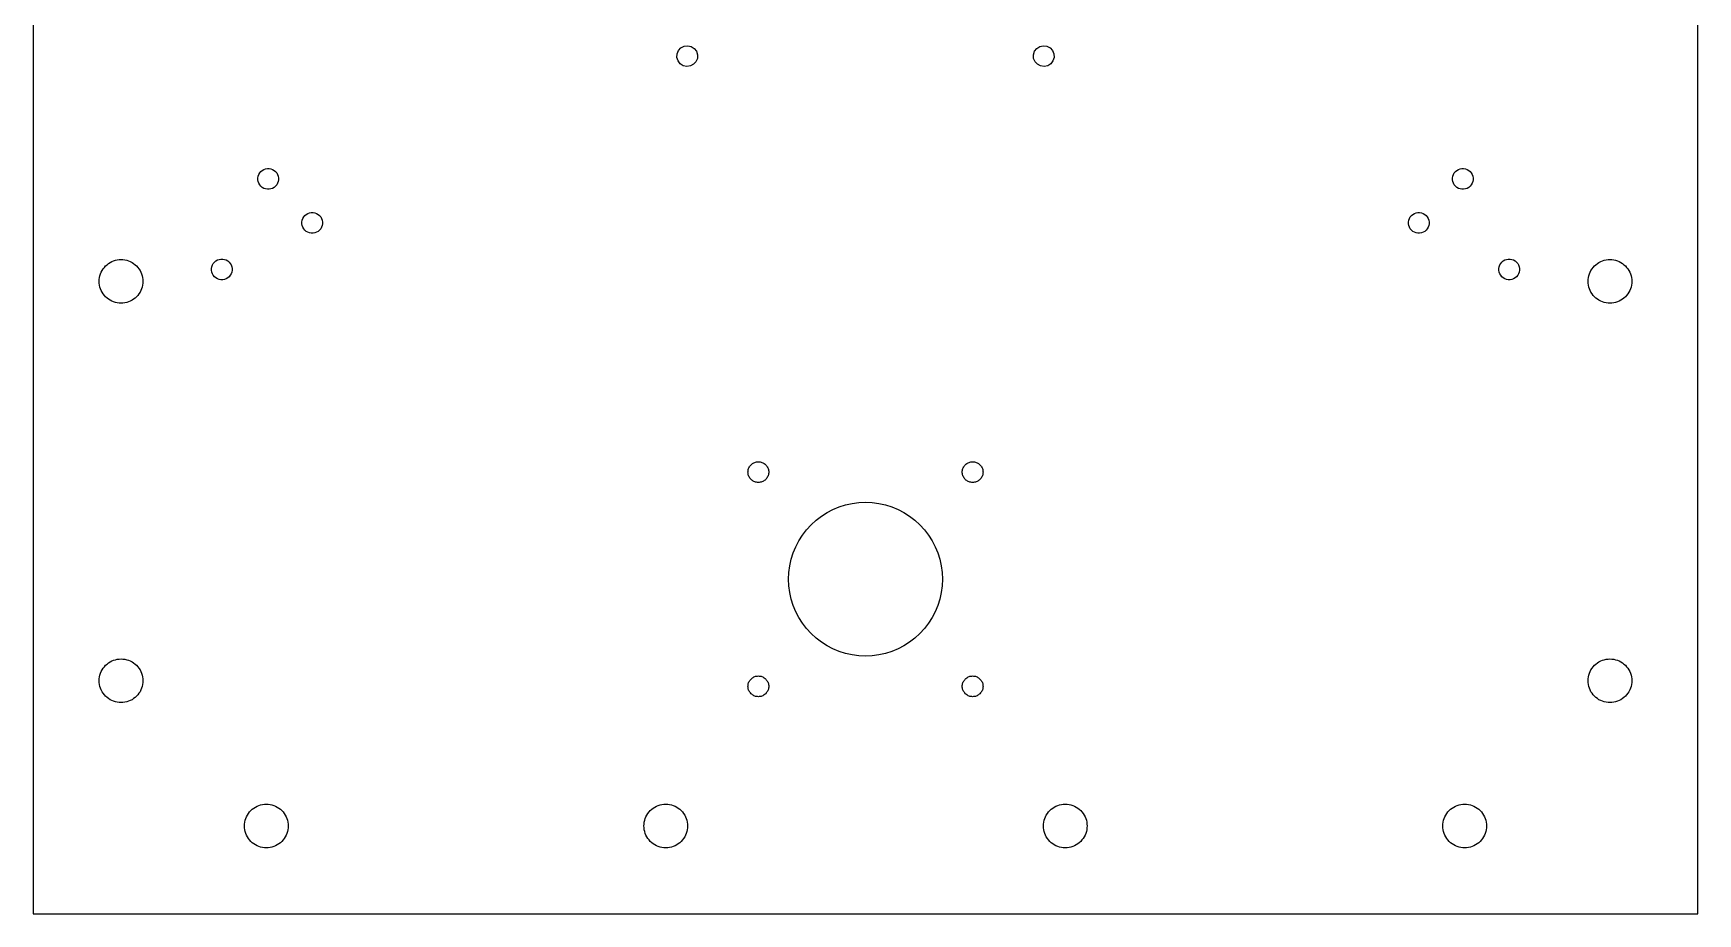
# Model space of a CAD drawing. Header units: metres. Extents: x 0 to 241, y -186 to 186.
# Drawn here: x 0 to 240.8, y -186.3 to -59 of the extents above; entities that cross this region are included whole.
import ezdxf

# ---------------------------------------------------------------- set-up
doc = ezdxf.new("R2010")
doc.units = ezdxf.units.M

msp = doc.modelspace()

# ---------------------------------------------------------------- linework, layer by layer
for p, q in [((0, 186.343), (0, -186.343)), ((240.757, -186.343), (240.757, 186.343)), ((93.1041, -62.4516), (93.1268, -61.9311)), ((93.2607, -62.9484), (93.1041, -62.4516)), ((93.1268, -61.9311), (93.3262, -61.4498)), ((93.3262, -61.4498), (93.6781, -61.0658)), ((93.6781, -61.0658), (94.1402, -60.8252)), ((94.1402, -60.8252), (94.6567, -60.7572)), ((94.6567, -60.7572), (95.1653, -60.87)), ((95.1653, -60.87), (95.6046, -61.1499)), ((95.6046, -61.1499), (95.9218, -61.5632)), ((96.0557, -62.5804), (95.8563, -63.0617)), ((95.9218, -61.5632), (96.0784, -62.06)), ((96.0784, -62.06), (96.0557, -62.5804)), ((144.678, -62.06), (144.835, -61.5632)), ((144.701, -62.5804), (144.678, -62.06)), ((144.901, -63.0617), (144.701, -62.5804)), ((144.835, -61.5632), (145.152, -61.1499)), ((145.152, -61.1499), (145.592, -60.87)), ((145.592, -60.87), (146.1, -60.7572)), ((146.1, -60.7572), (146.617, -60.8252)), ((146.617, -60.8252), (147.079, -61.0658)), ((147.079, -61.0658), (147.431, -61.4498)), ((147.431, -61.4498), (147.63, -61.9311)), ((147.653, -62.4516), (147.496, -62.9484)), ((147.63, -61.9311), (147.653, -62.4516)), ((93.5779, -63.3617), (93.2607, -62.9484)), ((94.0172, -63.6416), (93.5779, -63.3617)), ((94.5258, -63.7544), (94.0172, -63.6416)), ((95.0423, -63.6864), (94.5258, -63.7544)), ((95.5044, -63.4458), (95.0423, -63.6864)), ((95.8563, -63.0617), (95.5044, -63.4458)), ((145.253, -63.4458), (144.901, -63.0617)), ((145.715, -63.6864), (145.253, -63.4458)), ((146.231, -63.7544), (145.715, -63.6864)), ((146.74, -63.6416), (146.231, -63.7544)), ((147.179, -63.3617), (146.74, -63.6416)), ((147.496, -62.9484), (147.179, -63.3617)), ((32.5363, -79.641), (32.6258, -79.3953)), ((32.6258, -79.3953), (32.7565, -79.1689)), ((32.7565, -79.1689), (32.9246, -78.9686)), ((32.9246, -78.9686), (33.1249, -78.8005)), ((33.1249, -78.8005), (33.3513, -78.6698)), ((33.3513, -78.6698), (33.597, -78.5804)), ((33.597, -78.5804), (33.8545, -78.5349)), ((33.8545, -78.5349), (34.116, -78.5349)), ((34.116, -78.5349), (34.3735, -78.5804)), ((34.3735, -78.5804), (34.6192, -78.6698)), ((34.6192, -78.6698), (34.8456, -78.8005)), ((34.8456, -78.8005), (35.0459, -78.9686)), ((35.0459, -78.9686), (35.214, -79.1689)), ((35.214, -79.1689), (35.3447, -79.3953)), ((35.3447, -79.3953), (35.4341, -79.641)), ((205.323, -79.641), (205.412, -79.3953)), ((205.412, -79.3953), (205.543, -79.1689)), ((205.543, -79.1689), (205.711, -78.9686)), ((205.711, -78.9686), (205.911, -78.8005)), ((205.911, -78.8005), (206.138, -78.6698)), ((206.138, -78.6698), (206.383, -78.5804)), ((206.383, -78.5804), (206.641, -78.535)), ((206.641, -78.535), (206.902, -78.535)), ((206.902, -78.535), (207.16, -78.5804)), ((207.16, -78.5804), (207.406, -78.6698)), ((207.406, -78.6698), (207.632, -78.8005)), ((207.632, -78.8005), (207.832, -78.9686)), ((207.832, -78.9686), (208, -79.1689)), ((208, -79.1689), (208.131, -79.3953)), ((208.131, -79.3953), (208.221, -79.641)), ((32.4909, -79.8985), (32.5363, -79.641)), ((32.4909, -80.16), (32.4909, -79.8985)), ((32.5363, -80.4175), (32.4909, -80.16)), ((32.6258, -80.6632), (32.5363, -80.4175)), ((32.7565, -80.8896), (32.6258, -80.6632)), ((32.9246, -81.0899), (32.7565, -80.8896)), ((33.1249, -81.258), (32.9246, -81.0899)), ((33.3513, -81.3887), (33.1249, -81.258)), ((33.597, -81.4781), (33.3513, -81.3887)), ((33.8545, -81.5235), (33.597, -81.4781)), ((34.116, -81.5235), (33.8545, -81.5235)), ((34.3735, -81.4781), (34.116, -81.5235)), ((34.6192, -81.3887), (34.3735, -81.4781)), ((34.8456, -81.258), (34.6192, -81.3887)), ((35.0459, -81.0899), (34.8456, -81.258)), ((35.214, -80.8896), (35.0459, -81.0899)), ((35.3447, -80.6632), (35.214, -80.8896)), ((35.4341, -80.4175), (35.3447, -80.6632)), ((35.4341, -79.641), (35.4795, -79.8985)), ((35.4795, -80.16), (35.4341, -80.4175)), ((35.4795, -79.8985), (35.4795, -80.16)), ((205.277, -79.8985), (205.323, -79.641)), ((205.277, -80.16), (205.277, -79.8985)), ((205.323, -80.4175), (205.277, -80.16)), ((205.412, -80.6632), (205.323, -80.4175)), ((205.543, -80.8896), (205.412, -80.6632)), ((205.711, -81.0899), (205.543, -80.8896)), ((205.911, -81.258), (205.711, -81.0899)), ((206.138, -81.3887), (205.911, -81.258)), ((206.383, -81.4781), (206.138, -81.3887)), ((206.641, -81.5235), (206.383, -81.4781)), ((206.902, -81.5235), (206.641, -81.5235)), ((207.16, -81.4781), (206.902, -81.5235)), ((207.406, -81.3887), (207.16, -81.4781)), ((207.632, -81.258), (207.406, -81.3887)), ((207.832, -81.0899), (207.632, -81.258)), ((208, -80.8896), (207.832, -81.0899)), ((208.131, -80.6632), (208, -80.8896)), ((208.221, -80.4175), (208.131, -80.6632)), ((208.221, -79.641), (208.266, -79.8985)), ((208.266, -80.16), (208.221, -80.4175)), ((208.266, -79.8985), (208.266, -80.16)), ((38.8549, -86.2625), (38.9003, -86.005)), ((38.8549, -86.5239), (38.8549, -86.2625)), ((38.9003, -86.7814), (38.8549, -86.5239)), ((38.9003, -86.005), (38.9897, -85.7593)), ((38.9897, -85.7593), (39.1205, -85.5328)), ((39.1205, -85.5328), (39.2885, -85.3326)), ((39.2885, -85.3326), (39.4888, -85.1645)), ((39.4888, -85.1645), (39.7153, -85.0337)), ((39.7153, -85.0337), (39.961, -84.9443)), ((39.961, -84.9443), (40.2185, -84.8989)), ((40.2185, -84.8989), (40.4799, -84.8989)), ((40.4799, -84.8989), (40.7374, -84.9443)), ((40.7374, -84.9443), (40.9831, -85.0337)), ((40.9831, -85.0337), (41.2096, -85.1645)), ((41.2096, -85.1645), (41.4099, -85.3326)), ((41.4099, -85.3326), (41.5779, -85.5328)), ((41.5779, -85.5328), (41.7086, -85.7593)), ((41.7086, -85.7593), (41.7981, -86.005)), ((41.7981, -86.005), (41.8435, -86.2625)), ((41.8435, -86.5239), (41.7981, -86.7814)), ((41.8435, -86.2625), (41.8435, -86.5239)), ((198.913, -86.2625), (198.959, -86.005)), ((198.913, -86.5239), (198.913, -86.2625)), ((198.959, -86.7814), (198.913, -86.5239)), ((198.959, -86.005), (199.048, -85.7593)), ((199.048, -85.7593), (199.179, -85.5328)), ((199.179, -85.5328), (199.347, -85.3326)), ((199.347, -85.3326), (199.547, -85.1645)), ((199.547, -85.1645), (199.774, -85.0337)), ((199.774, -85.0337), (200.019, -84.9443)), ((200.019, -84.9443), (200.277, -84.8989)), ((200.277, -84.8989), (200.538, -84.8989)), ((200.538, -84.8989), (200.796, -84.9443)), ((200.796, -84.9443), (201.042, -85.0337)), ((201.042, -85.0337), (201.268, -85.1645)), ((201.268, -85.1645), (201.468, -85.3326)), ((201.468, -85.3326), (201.636, -85.5328)), ((201.636, -85.5328), (201.767, -85.7593)), ((201.767, -85.7593), (201.857, -86.005)), ((201.857, -86.005), (201.902, -86.2625)), ((201.902, -86.5239), (201.857, -86.7814)), ((201.902, -86.2625), (201.902, -86.5239)), ((38.9897, -87.0271), (38.9003, -86.7814)), ((39.1205, -87.2536), (38.9897, -87.0271)), ((39.2885, -87.4539), (39.1205, -87.2536)), ((39.4888, -87.6219), (39.2885, -87.4539)), ((39.7153, -87.7527), (39.4888, -87.6219)), ((39.961, -87.8421), (39.7153, -87.7527)), ((40.2185, -87.8875), (39.961, -87.8421)), ((40.4799, -87.8875), (40.2185, -87.8875)), ((40.7374, -87.8421), (40.4799, -87.8875)), ((40.9831, -87.7527), (40.7374, -87.8421)), ((41.2096, -87.6219), (40.9831, -87.7527)), ((41.4099, -87.4539), (41.2096, -87.6219)), ((41.5779, -87.2536), (41.4099, -87.4539)), ((41.7086, -87.0271), (41.5779, -87.2536)), ((41.7981, -86.7814), (41.7086, -87.0271)), ((199.048, -87.0271), (198.959, -86.7814)), ((199.179, -87.2536), (199.048, -87.0271)), ((199.347, -87.4539), (199.179, -87.2536)), ((199.547, -87.6219), (199.347, -87.4539)), ((199.774, -87.7527), (199.547, -87.6219)), ((200.019, -87.8421), (199.774, -87.7527)), ((200.277, -87.8875), (200.019, -87.8421)), ((200.538, -87.8875), (200.277, -87.8875)), ((200.796, -87.8421), (200.538, -87.8875)), ((201.042, -87.7527), (200.796, -87.8421)), ((201.268, -87.6219), (201.042, -87.7527)), ((201.468, -87.4539), (201.268, -87.6219)), ((201.636, -87.2536), (201.468, -87.4539)), ((201.767, -87.0271), (201.636, -87.2536)), ((201.857, -86.7814), (201.767, -87.0271)), ((9.6477, -94.0374), (9.7306, -93.7745)), ((9.7306, -93.7745), (9.8361, -93.5198)), ((9.8361, -93.5198), (9.9634, -93.2752)), ((9.9634, -93.2752), (10.1115, -93.0427)), ((10.1115, -93.0427), (10.2793, -92.824)), ((10.2793, -92.824), (10.4655, -92.6208)), ((10.4655, -92.6208), (10.6688, -92.4345)), ((10.6688, -92.4345), (10.8875, -92.2667)), ((10.8875, -92.2667), (11.12, -92.1186)), ((11.12, -92.1186), (11.3645, -91.9913)), ((11.3645, -91.9913), (11.6192, -91.8858)), ((11.6192, -91.8858), (11.8821, -91.8029)), ((11.8821, -91.8029), (12.1513, -91.7432)), ((12.1513, -91.7432), (12.4246, -91.7073)), ((12.4246, -91.7073), (12.7, -91.6952)), ((12.7, -91.6952), (12.9754, -91.7073)), ((12.9754, -91.7073), (13.2487, -91.7432)), ((13.2487, -91.7432), (13.5179, -91.8029)), ((13.5179, -91.8029), (13.7808, -91.8858)), ((13.7808, -91.8858), (14.0355, -91.9913)), ((14.0355, -91.9913), (14.28, -92.1186)), ((14.28, -92.1186), (14.5125, -92.2667)), ((14.5125, -92.2667), (14.7312, -92.4345)), ((14.7312, -92.4345), (14.9344, -92.6208)), ((14.9344, -92.6208), (15.1207, -92.824)), ((15.1207, -92.824), (15.2885, -93.0427)), ((15.2885, -93.0427), (15.4366, -93.2752)), ((15.4366, -93.2752), (15.5639, -93.5198)), ((15.5639, -93.5198), (15.6694, -93.7745)), ((15.6694, -93.7745), (15.7523, -94.0374)), ((25.7734, -92.98), (25.8188, -92.7225)), ((25.7734, -93.2415), (25.7734, -92.98)), ((25.8188, -93.4989), (25.7734, -93.2415)), ((25.8188, -92.7225), (25.9082, -92.4768)), ((25.9082, -93.7446), (25.8188, -93.4989)), ((25.9082, -92.4768), (26.039, -92.2504)), ((26.039, -93.9711), (25.9082, -93.7446)), ((26.039, -92.2504), (26.2071, -92.0501)), ((26.2071, -92.0501), (26.4073, -91.882)), ((26.4073, -91.882), (26.6338, -91.7513)), ((26.6338, -91.7513), (26.8795, -91.6618)), ((26.8795, -91.6618), (27.137, -91.6164)), ((27.137, -91.6164), (27.3985, -91.6164)), ((27.3985, -91.6164), (27.6559, -91.6618)), ((27.6559, -91.6618), (27.9016, -91.7513)), ((27.9016, -91.7513), (28.1281, -91.882)), ((28.1281, -91.882), (28.3284, -92.0501)), ((28.3284, -92.0501), (28.4964, -92.2504)), ((28.4964, -92.2504), (28.6272, -92.4768)), ((28.6272, -93.7446), (28.4964, -93.9711)), ((28.6272, -92.4768), (28.7166, -92.7225)), ((28.7166, -93.4989), (28.6272, -93.7446)), ((28.7166, -92.7225), (28.762, -92.98)), ((28.762, -93.2415), (28.7166, -93.4989)), ((28.762, -92.98), (28.762, -93.2415)), ((211.995, -92.98), (212.04, -92.7225)), ((211.995, -93.2415), (211.995, -92.98)), ((212.04, -93.4989), (211.995, -93.2415)), ((212.04, -92.7225), (212.13, -92.4768)), ((212.13, -93.7446), (212.04, -93.4989)), ((212.13, -92.4768), (212.26, -92.2504)), ((212.26, -93.9711), (212.13, -93.7446)), ((212.26, -92.2504), (212.429, -92.0501)), ((212.429, -92.0501), (212.629, -91.882)), ((212.629, -91.882), (212.855, -91.7513)), ((212.855, -91.7513), (213.101, -91.6618)), ((213.101, -91.6618), (213.358, -91.6164)), ((213.358, -91.6164), (213.62, -91.6164)), ((213.62, -91.6164), (213.877, -91.6618)), ((213.877, -91.6618), (214.123, -91.7513)), ((214.123, -91.7513), (214.35, -91.882)), ((214.35, -91.882), (214.55, -92.0501)), ((214.55, -92.0501), (214.718, -92.2504)), ((214.718, -92.2504), (214.849, -92.4768)), ((214.849, -93.7446), (214.718, -93.9711)), ((214.849, -92.4768), (214.938, -92.7225)), ((214.938, -93.4989), (214.849, -93.7446)), ((214.938, -92.7225), (214.983, -92.98)), ((214.983, -93.2415), (214.938, -93.4989)), ((214.983, -92.98), (214.983, -93.2415)), ((225.005, -94.0374), (225.087, -93.7745)), ((225.087, -93.7745), (225.193, -93.5198)), ((225.193, -93.5198), (225.32, -93.2752)), ((225.32, -93.2752), (225.468, -93.0427)), ((225.468, -93.0427), (225.636, -92.824)), ((225.636, -92.824), (225.822, -92.6208)), ((225.822, -92.6208), (226.026, -92.4345)), ((226.026, -92.4345), (226.244, -92.2667)), ((226.244, -92.2667), (226.477, -92.1186)), ((226.477, -92.1186), (226.721, -91.9913)), ((226.721, -91.9913), (226.976, -91.8858)), ((226.976, -91.8858), (227.239, -91.8029)), ((227.239, -91.8029), (227.508, -91.7432)), ((227.508, -91.7432), (227.781, -91.7073)), ((227.781, -91.7073), (228.057, -91.6952)), ((228.057, -91.6952), (228.332, -91.7073)), ((228.332, -91.7073), (228.606, -91.7432)), ((228.606, -91.7432), (228.875, -91.8029)), ((228.875, -91.8029), (229.138, -91.8858)), ((229.138, -91.8858), (229.392, -91.9913)), ((229.392, -91.9913), (229.637, -92.1186)), ((229.637, -92.1186), (229.869, -92.2667)), ((229.869, -92.2667), (230.088, -92.4345)), ((230.088, -92.4345), (230.291, -92.6208)), ((230.291, -92.6208), (230.478, -92.824)), ((230.478, -92.824), (230.645, -93.0427)), ((230.645, -93.0427), (230.794, -93.2752)), ((230.794, -93.2752), (230.921, -93.5198)), ((230.921, -93.5198), (231.026, -93.7745)), ((231.026, -93.7745), (231.109, -94.0374)), ((9.54, -94.8552), (9.552, -94.5798)), ((9.552, -95.1306), (9.54, -94.8552)), ((9.552, -94.5798), (9.588, -94.3065)), ((9.588, -95.404), (9.552, -95.1306)), ((9.588, -94.3065), (9.6477, -94.0374)), ((9.6477, -95.6731), (9.588, -95.404)), ((9.7306, -95.936), (9.6477, -95.6731)), ((9.8361, -96.1907), (9.7306, -95.936)), ((9.9634, -96.4352), (9.8361, -96.1907)), ((15.5639, -96.1907), (15.4366, -96.4352)), ((15.6694, -95.936), (15.5639, -96.1907)), ((15.7523, -95.6731), (15.6694, -95.936)), ((15.7523, -94.0374), (15.812, -94.3065)), ((15.812, -95.404), (15.7523, -95.6731)), ((15.812, -94.3065), (15.848, -94.5798)), ((15.848, -95.1306), (15.812, -95.404)), ((15.848, -94.5798), (15.86, -94.8552)), ((15.86, -94.8552), (15.848, -95.1306)), ((26.2071, -94.1714), (26.039, -93.9711)), ((26.4073, -94.3394), (26.2071, -94.1714)), ((26.6338, -94.4702), (26.4073, -94.3394)), ((26.8795, -94.5596), (26.6338, -94.4702)), ((27.137, -94.605), (26.8795, -94.5596)), ((27.3985, -94.605), (27.137, -94.605)), ((27.6559, -94.5596), (27.3985, -94.605)), ((27.9016, -94.4702), (27.6559, -94.5596)), ((28.1281, -94.3394), (27.9016, -94.4702)), ((28.3284, -94.1714), (28.1281, -94.3394)), ((28.4964, -93.9711), (28.3284, -94.1714)), ((212.429, -94.1714), (212.26, -93.9711)), ((212.629, -94.3394), (212.429, -94.1714)), ((212.855, -94.4702), (212.629, -94.3394)), ((213.101, -94.5596), (212.855, -94.4702)), ((213.358, -94.605), (213.101, -94.5596)), ((213.62, -94.605), (213.358, -94.605)), ((213.877, -94.5596), (213.62, -94.605)), ((214.123, -94.4702), (213.877, -94.5596)), ((214.35, -94.3394), (214.123, -94.4702)), ((214.55, -94.1714), (214.35, -94.3394)), ((214.718, -93.9711), (214.55, -94.1714)), ((224.897, -94.8552), (224.909, -94.5798)), ((224.909, -95.1306), (224.897, -94.8552)), ((224.909, -94.5798), (224.945, -94.3065)), ((224.945, -95.404), (224.909, -95.1306)), ((224.945, -94.3065), (225.005, -94.0374)), ((225.005, -95.6731), (224.945, -95.404)), ((225.087, -95.936), (225.005, -95.6731)), ((225.193, -96.1907), (225.087, -95.936)), ((225.32, -96.4352), (225.193, -96.1907)), ((230.921, -96.1907), (230.794, -96.4352)), ((231.026, -95.936), (230.921, -96.1907)), ((231.109, -95.6731), (231.026, -95.936)), ((231.109, -94.0374), (231.169, -94.3065)), ((231.169, -95.404), (231.109, -95.6731)), ((231.169, -94.3065), (231.205, -94.5798)), ((231.205, -95.1306), (231.169, -95.404)), ((231.205, -94.5798), (231.217, -94.8552)), ((231.217, -94.8552), (231.205, -95.1306)), ((10.1115, -96.6677), (9.9634, -96.4352)), ((10.2793, -96.8864), (10.1115, -96.6677)), ((10.4655, -97.0897), (10.2793, -96.8864)), ((10.6688, -97.2759), (10.4655, -97.0897)), ((10.8875, -97.4438), (10.6688, -97.2759)), ((11.12, -97.5919), (10.8875, -97.4438)), ((11.3645, -97.7192), (11.12, -97.5919)), ((11.6192, -97.8247), (11.3645, -97.7192)), ((11.8821, -97.9076), (11.6192, -97.8247)), ((12.1513, -97.9672), (11.8821, -97.9076)), ((12.4246, -98.0032), (12.1513, -97.9672)), ((12.7, -98.0152), (12.4246, -98.0032)), ((12.9754, -98.0032), (12.7, -98.0152)), ((13.2487, -97.9672), (12.9754, -98.0032)), ((13.5179, -97.9076), (13.2487, -97.9672)), ((13.7808, -97.8247), (13.5179, -97.9076)), ((14.0355, -97.7192), (13.7808, -97.8247)), ((14.28, -97.5919), (14.0355, -97.7192)), ((14.5125, -97.4438), (14.28, -97.5919)), ((14.7312, -97.2759), (14.5125, -97.4438)), ((14.9344, -97.0897), (14.7312, -97.2759)), ((15.1207, -96.8864), (14.9344, -97.0897)), ((15.2885, -96.6677), (15.1207, -96.8864)), ((15.4366, -96.4352), (15.2885, -96.6677)), ((225.468, -96.6677), (225.32, -96.4352)), ((225.636, -96.8864), (225.468, -96.6677)), ((225.822, -97.0897), (225.636, -96.8864)), ((226.026, -97.2759), (225.822, -97.0897)), ((226.244, -97.4438), (226.026, -97.2759)), ((226.477, -97.5919), (226.244, -97.4438)), ((226.721, -97.7192), (226.477, -97.5919)), ((226.976, -97.8247), (226.721, -97.7192)), ((227.239, -97.9076), (226.976, -97.8247)), ((227.508, -97.9672), (227.239, -97.9076)), ((227.781, -98.0032), (227.508, -97.9672)), ((228.057, -98.0152), (227.781, -98.0032)), ((228.332, -98.0032), (228.057, -98.0152)), ((228.606, -97.9672), (228.332, -98.0032)), ((228.875, -97.9076), (228.606, -97.9672)), ((229.138, -97.8247), (228.875, -97.9076)), ((229.392, -97.7192), (229.138, -97.8247)), ((229.637, -97.5919), (229.392, -97.7192)), ((229.869, -97.4438), (229.637, -97.5919)), ((230.088, -97.2759), (229.869, -97.4438)), ((230.291, -97.0897), (230.088, -97.2759)), ((230.478, -96.8864), (230.291, -97.0897)), ((230.645, -96.6677), (230.478, -96.8864)), ((230.794, -96.4352), (230.645, -96.6677)), ((103.378, -122.443), (103.384, -122.312)), ((103.384, -122.574), (103.378, -122.443)), ((103.384, -122.312), (103.401, -122.182)), ((103.401, -122.703), (103.384, -122.574)), ((103.401, -122.182), (103.43, -122.055)), ((103.43, -122.831), (103.401, -122.703)), ((103.43, -122.055), (103.469, -121.93)), ((103.469, -121.93), (103.519, -121.809)), ((103.519, -121.809), (103.579, -121.693)), ((103.579, -121.693), (103.65, -121.582)), ((103.65, -121.582), (103.729, -121.479)), ((103.729, -121.479), (103.818, -121.382)), ((103.818, -121.382), (103.914, -121.294)), ((103.914, -121.294), (104.018, -121.214)), ((104.018, -121.214), (104.128, -121.144)), ((104.128, -121.144), (104.245, -121.083)), ((104.245, -121.083), (104.365, -121.033)), ((104.365, -121.033), (104.49, -120.994)), ((104.49, -120.994), (104.618, -120.966)), ((104.618, -120.966), (104.748, -120.949)), ((104.748, -120.949), (104.878, -120.943)), ((104.878, -120.943), (105.009, -120.949)), ((105.009, -120.949), (105.139, -120.966)), ((105.139, -120.966), (105.267, -120.994)), ((105.267, -120.994), (105.391, -121.033)), ((105.391, -121.033), (105.512, -121.083)), ((105.512, -121.083), (105.628, -121.144)), ((105.628, -121.144), (105.739, -121.214)), ((105.739, -121.214), (105.843, -121.294)), ((105.843, -121.294), (105.939, -121.382)), ((105.939, -121.382), (106.028, -121.479)), ((106.028, -121.479), (106.107, -121.582)), ((106.107, -121.582), (106.177, -121.693)), ((106.177, -121.693), (106.238, -121.809)), ((106.238, -121.809), (106.288, -121.93)), ((106.288, -121.93), (106.327, -122.055)), ((106.327, -122.055), (106.356, -122.182)), ((106.356, -122.703), (106.327, -122.831)), ((106.356, -122.182), (106.373, -122.312)), ((106.373, -122.574), (106.356, -122.703)), ((106.373, -122.312), (106.378, -122.443)), ((106.378, -122.443), (106.373, -122.574)), ((134.378, -122.443), (134.384, -122.312)), ((134.384, -122.574), (134.378, -122.443)), ((134.384, -122.312), (134.401, -122.182)), ((134.401, -122.703), (134.384, -122.574)), ((134.401, -122.182), (134.43, -122.055)), ((134.43, -122.831), (134.401, -122.703)), ((134.43, -122.055), (134.469, -121.93)), ((134.469, -121.93), (134.519, -121.809)), ((134.519, -121.809), (134.579, -121.693)), ((134.579, -121.693), (134.65, -121.582)), ((134.65, -121.582), (134.729, -121.479)), ((134.729, -121.479), (134.818, -121.382)), ((134.818, -121.382), (134.914, -121.294)), ((134.914, -121.294), (135.018, -121.214)), ((135.018, -121.214), (135.128, -121.144)), ((135.128, -121.144), (135.245, -121.083)), ((135.245, -121.083), (135.365, -121.033)), ((135.365, -121.033), (135.49, -120.994)), ((135.49, -120.994), (135.618, -120.966)), ((135.618, -120.966), (135.748, -120.949)), ((135.748, -120.949), (135.878, -120.943)), ((135.878, -120.943), (136.009, -120.949)), ((136.009, -120.949), (136.139, -120.966)), ((136.139, -120.966), (136.267, -120.994)), ((136.267, -120.994), (136.391, -121.033)), ((136.391, -121.033), (136.512, -121.083)), ((136.512, -121.083), (136.628, -121.144)), ((136.628, -121.144), (136.739, -121.214)), ((136.739, -121.214), (136.843, -121.294)), ((136.843, -121.294), (136.939, -121.382)), ((136.939, -121.382), (137.028, -121.479)), ((137.028, -121.479), (137.107, -121.582)), ((137.107, -121.582), (137.177, -121.693)), ((137.177, -121.693), (137.238, -121.809)), ((137.238, -121.809), (137.288, -121.93)), ((137.288, -121.93), (137.327, -122.055)), ((137.327, -122.055), (137.356, -122.182)), ((137.356, -122.703), (137.327, -122.831)), ((137.356, -122.182), (137.373, -122.312)), ((137.373, -122.574), (137.356, -122.703)), ((137.373, -122.312), (137.378, -122.443)), ((137.378, -122.443), (137.373, -122.574)), ((103.469, -122.956), (103.43, -122.831)), ((103.519, -123.077), (103.469, -122.956)), ((103.579, -123.193), (103.519, -123.077)), ((103.65, -123.303), (103.579, -123.193)), ((103.729, -123.407), (103.65, -123.303)), ((103.818, -123.504), (103.729, -123.407)), ((103.914, -123.592), (103.818, -123.504)), ((104.018, -123.672), (103.914, -123.592)), ((104.128, -123.742), (104.018, -123.672)), ((104.245, -123.802), (104.128, -123.742)), ((104.365, -123.852), (104.245, -123.802)), ((104.49, -123.892), (104.365, -123.852)), ((104.618, -123.92), (104.49, -123.892)), ((104.748, -123.937), (104.618, -123.92)), ((104.878, -123.943), (104.748, -123.937)), ((105.009, -123.937), (104.878, -123.943)), ((105.139, -123.92), (105.009, -123.937)), ((105.267, -123.892), (105.139, -123.92)), ((105.391, -123.852), (105.267, -123.892)), ((105.512, -123.802), (105.391, -123.852)), ((105.628, -123.742), (105.512, -123.802)), ((105.739, -123.672), (105.628, -123.742)), ((105.843, -123.592), (105.739, -123.672)), ((105.939, -123.504), (105.843, -123.592)), ((106.028, -123.407), (105.939, -123.504)), ((106.107, -123.303), (106.028, -123.407)), ((106.177, -123.193), (106.107, -123.303)), ((106.238, -123.077), (106.177, -123.193)), ((106.288, -122.956), (106.238, -123.077)), ((106.327, -122.831), (106.288, -122.956)), ((134.469, -122.956), (134.43, -122.831)), ((134.519, -123.077), (134.469, -122.956)), ((134.579, -123.193), (134.519, -123.077)), ((134.65, -123.303), (134.579, -123.193)), ((134.729, -123.407), (134.65, -123.303)), ((134.818, -123.504), (134.729, -123.407)), ((134.914, -123.592), (134.818, -123.504)), ((135.018, -123.672), (134.914, -123.592)), ((135.128, -123.742), (135.018, -123.672)), ((135.245, -123.802), (135.128, -123.742)), ((135.365, -123.852), (135.245, -123.802)), ((135.49, -123.892), (135.365, -123.852)), ((135.618, -123.92), (135.49, -123.892)), ((135.748, -123.937), (135.618, -123.92)), ((135.878, -123.943), (135.748, -123.937)), ((136.009, -123.937), (135.878, -123.943)), ((136.139, -123.92), (136.009, -123.937)), ((136.267, -123.892), (136.139, -123.92)), ((136.391, -123.852), (136.267, -123.892)), ((136.512, -123.802), (136.391, -123.852)), ((136.628, -123.742), (136.512, -123.802)), ((136.739, -123.672), (136.628, -123.742)), ((136.843, -123.592), (136.739, -123.672)), ((136.939, -123.504), (136.843, -123.592)), ((137.028, -123.407), (136.939, -123.504)), ((137.107, -123.303), (137.028, -123.407)), ((137.177, -123.193), (137.107, -123.303)), ((137.238, -123.077), (137.177, -123.193)), ((137.288, -122.956), (137.238, -123.077)), ((137.327, -122.831), (137.288, -122.956)), ((115.677, -127.86), (116.573, -127.489)), ((116.573, -127.489), (117.499, -127.197)), ((117.499, -127.197), (118.447, -126.987)), ((118.447, -126.987), (119.409, -126.86)), ((119.409, -126.86), (120.378, -126.818)), ((120.378, -126.818), (121.348, -126.86)), ((121.348, -126.86), (122.31, -126.987)), ((122.31, -126.987), (123.258, -127.197)), ((123.258, -127.197), (124.183, -127.489)), ((124.183, -127.489), (125.08, -127.86)), ((112.512, -130.076), (113.227, -129.421)), ((113.227, -129.421), (113.997, -128.83)), ((113.997, -128.83), (114.816, -128.308)), ((114.816, -128.308), (115.677, -127.86)), ((125.08, -127.86), (125.941, -128.308)), ((125.941, -128.308), (126.759, -128.83)), ((126.759, -128.83), (127.529, -129.421)), ((127.529, -129.421), (128.245, -130.076)), ((110.296, -133.241), (110.744, -132.38)), ((110.744, -132.38), (111.265, -131.562)), ((111.265, -131.562), (111.856, -130.792)), ((111.856, -130.792), (112.512, -130.076)), ((128.245, -130.076), (128.901, -130.792)), ((128.901, -130.792), (129.492, -131.562)), ((129.492, -131.562), (130.013, -132.38)), ((130.013, -132.38), (130.461, -133.241)), ((109.633, -135.064), (109.924, -134.138)), ((109.924, -134.138), (110.296, -133.241)), ((130.461, -133.241), (130.833, -134.138)), ((130.833, -134.138), (131.124, -135.064)), ((109.253, -137.943), (109.296, -136.973)), ((109.296, -136.973), (109.422, -136.011)), ((109.422, -136.011), (109.633, -135.064)), ((131.124, -135.064), (131.334, -136.011)), ((131.334, -136.011), (131.461, -136.973)), ((131.461, -136.973), (131.503, -137.943)), ((109.296, -138.912), (109.253, -137.943)), ((109.422, -139.875), (109.296, -138.912)), ((131.461, -138.912), (131.334, -139.875)), ((131.503, -137.943), (131.461, -138.912)), ((109.633, -140.822), (109.422, -139.875)), ((109.924, -141.748), (109.633, -140.822)), ((110.296, -142.644), (109.924, -141.748)), ((130.833, -141.748), (130.461, -142.644)), ((131.124, -140.822), (130.833, -141.748)), ((131.334, -139.875), (131.124, -140.822)), ((110.744, -143.505), (110.296, -142.644)), ((111.265, -144.324), (110.744, -143.505)), ((111.856, -145.094), (111.265, -144.324)), ((129.492, -144.324), (128.901, -145.094)), ((130.013, -143.505), (129.492, -144.324)), ((130.461, -142.644), (130.013, -143.505)), ((112.512, -145.809), (111.856, -145.094)), ((113.227, -146.465), (112.512, -145.809)), ((113.997, -147.056), (113.227, -146.465)), ((127.529, -146.465), (126.759, -147.056)), ((128.245, -145.809), (127.529, -146.465)), ((128.901, -145.094), (128.245, -145.809)), ((114.816, -147.577), (113.997, -147.056)), ((115.677, -148.026), (114.816, -147.577)), ((116.573, -148.397), (115.677, -148.026)), ((117.499, -148.689), (116.573, -148.397)), ((118.447, -148.899), (117.499, -148.689)), ((119.409, -149.026), (118.447, -148.899)), ((120.378, -149.068), (119.409, -149.026)), ((121.348, -149.026), (120.378, -149.068)), ((122.31, -148.899), (121.348, -149.026)), ((123.258, -148.689), (122.31, -148.899)), ((124.183, -148.397), (123.258, -148.689)), ((125.08, -148.026), (124.183, -148.397)), ((125.941, -147.577), (125.08, -148.026)), ((126.759, -147.056), (125.941, -147.577)), ((9.6477, -151.819), (9.7306, -151.556)), ((9.7306, -151.556), (9.8361, -151.301)), ((9.8361, -151.301), (9.9634, -151.057)), ((9.9634, -151.057), (10.1115, -150.824)), ((10.1115, -150.824), (10.2793, -150.606)), ((10.2793, -150.606), (10.4655, -150.402)), ((10.4655, -150.402), (10.6688, -150.216)), ((10.6688, -150.216), (10.8875, -150.048)), ((10.8875, -150.048), (11.12, -149.9)), ((11.12, -149.9), (11.3645, -149.773)), ((11.3645, -149.773), (11.6192, -149.667)), ((11.6192, -149.667), (11.8821, -149.585)), ((11.8821, -149.585), (12.1513, -149.525)), ((12.1513, -149.525), (12.4246, -149.489)), ((12.4246, -149.489), (12.7, -149.477)), ((12.7, -149.477), (12.9754, -149.489)), ((12.9754, -149.489), (13.2487, -149.525)), ((13.2487, -149.525), (13.5179, -149.585)), ((13.5179, -149.585), (13.7808, -149.667)), ((13.7808, -149.667), (14.0355, -149.773)), ((14.0355, -149.773), (14.28, -149.9)), ((14.28, -149.9), (14.5125, -150.048)), ((14.5125, -150.048), (14.7312, -150.216)), ((14.7312, -150.216), (14.9344, -150.402)), ((14.9344, -150.402), (15.1207, -150.606)), ((15.1207, -150.606), (15.2885, -150.824)), ((15.2885, -150.824), (15.4366, -151.057)), ((15.4366, -151.057), (15.5639, -151.301)), ((15.5639, -151.301), (15.6694, -151.556)), ((15.6694, -151.556), (15.7523, -151.819)), ((225.005, -151.819), (225.087, -151.556)), ((225.087, -151.556), (225.193, -151.301)), ((225.193, -151.301), (225.32, -151.057)), ((225.32, -151.057), (225.468, -150.824)), ((225.468, -150.824), (225.636, -150.606)), ((225.636, -150.606), (225.822, -150.402)), ((225.822, -150.402), (226.026, -150.216)), ((226.026, -150.216), (226.244, -150.048)), ((226.244, -150.048), (226.477, -149.9)), ((226.477, -149.9), (226.721, -149.773)), ((226.721, -149.773), (226.976, -149.667)), ((226.976, -149.667), (227.239, -149.585)), ((227.239, -149.585), (227.508, -149.525)), ((227.508, -149.525), (227.781, -149.489)), ((227.781, -149.489), (228.057, -149.477)), ((228.057, -149.477), (228.332, -149.489)), ((228.332, -149.489), (228.606, -149.525)), ((228.606, -149.525), (228.875, -149.585)), ((228.875, -149.585), (229.138, -149.667)), ((229.138, -149.667), (229.392, -149.773)), ((229.392, -149.773), (229.637, -149.9)), ((229.637, -149.9), (229.869, -150.048)), ((229.869, -150.048), (230.088, -150.216)), ((230.088, -150.216), (230.291, -150.402)), ((230.291, -150.402), (230.478, -150.606)), ((230.478, -150.606), (230.645, -150.824)), ((230.645, -150.824), (230.794, -151.057)), ((230.794, -151.057), (230.921, -151.301)), ((230.921, -151.301), (231.026, -151.556)), ((231.026, -151.556), (231.109, -151.819)), ((9.54, -152.637), (9.552, -152.361)), ((9.552, -152.912), (9.54, -152.637)), ((9.552, -152.361), (9.588, -152.088)), ((9.588, -153.186), (9.552, -152.912)), ((9.588, -152.088), (9.6477, -151.819)), ((9.6477, -153.455), (9.588, -153.186)), ((9.7306, -153.718), (9.6477, -153.455)), ((9.8361, -153.972), (9.7306, -153.718)), ((9.9634, -154.217), (9.8361, -153.972)), ((15.5639, -153.972), (15.4366, -154.217)), ((15.6694, -153.718), (15.5639, -153.972)), ((15.7523, -153.455), (15.6694, -153.718)), ((15.7523, -151.819), (15.812, -152.088)), ((15.812, -153.186), (15.7523, -153.455)), ((15.812, -152.088), (15.848, -152.361)), ((15.848, -152.912), (15.812, -153.186)), ((15.848, -152.361), (15.86, -152.637)), ((15.86, -152.637), (15.848, -152.912)), ((103.378, -153.443), (103.384, -153.312)), ((103.384, -153.574), (103.378, -153.443)), ((103.384, -153.312), (103.401, -153.182)), ((103.401, -153.703), (103.384, -153.574)), ((103.401, -153.182), (103.43, -153.055)), ((103.43, -153.831), (103.401, -153.703)), ((103.43, -153.055), (103.469, -152.93)), ((103.469, -153.956), (103.43, -153.831)), ((103.469, -152.93), (103.519, -152.809)), ((103.519, -154.077), (103.469, -153.956)), ((103.519, -152.809), (103.579, -152.693)), ((103.579, -154.193), (103.519, -154.077)), ((103.579, -152.693), (103.65, -152.583)), ((103.65, -152.583), (103.729, -152.479)), ((103.729, -152.479), (103.818, -152.382)), ((103.818, -152.382), (103.914, -152.294)), ((103.914, -152.294), (104.018, -152.214)), ((104.018, -152.214), (104.128, -152.144)), ((104.128, -152.144), (104.245, -152.083)), ((104.245, -152.083), (104.365, -152.033)), ((104.365, -152.033), (104.49, -151.994)), ((104.49, -151.994), (104.618, -151.966)), ((104.618, -151.966), (104.748, -151.949)), ((104.748, -151.949), (104.878, -151.943)), ((104.878, -151.943), (105.009, -151.949)), ((105.009, -151.949), (105.139, -151.966)), ((105.139, -151.966), (105.267, -151.994)), ((105.267, -151.994), (105.391, -152.033)), ((105.391, -152.033), (105.512, -152.083)), ((105.512, -152.083), (105.628, -152.144)), ((105.628, -152.144), (105.739, -152.214)), ((105.739, -152.214), (105.843, -152.294)), ((105.843, -152.294), (105.939, -152.382)), ((105.939, -152.382), (106.028, -152.479)), ((106.028, -152.479), (106.107, -152.583)), ((106.107, -152.583), (106.177, -152.693)), ((106.177, -152.693), (106.238, -152.809)), ((106.238, -154.077), (106.177, -154.193)), ((106.238, -152.809), (106.288, -152.93)), ((106.288, -153.956), (106.238, -154.077)), ((106.288, -152.93), (106.327, -153.055)), ((106.327, -153.831), (106.288, -153.956)), ((106.327, -153.055), (106.356, -153.182)), ((106.356, -153.703), (106.327, -153.831)), ((106.356, -153.182), (106.373, -153.312)), ((106.373, -153.574), (106.356, -153.703)), ((106.373, -153.312), (106.378, -153.443)), ((106.378, -153.443), (106.373, -153.574)), ((134.378, -153.443), (134.384, -153.312)), ((134.384, -153.574), (134.378, -153.443)), ((134.384, -153.312), (134.401, -153.182)), ((134.401, -153.703), (134.384, -153.574)), ((134.401, -153.182), (134.43, -153.055)), ((134.43, -153.831), (134.401, -153.703)), ((134.43, -153.055), (134.469, -152.93)), ((134.469, -153.956), (134.43, -153.831)), ((134.469, -152.93), (134.519, -152.809)), ((134.519, -154.077), (134.469, -153.956)), ((134.519, -152.809), (134.579, -152.693)), ((134.579, -154.193), (134.519, -154.077)), ((134.579, -152.693), (134.65, -152.583)), ((134.65, -152.583), (134.729, -152.479)), ((134.729, -152.479), (134.818, -152.382)), ((134.818, -152.382), (134.914, -152.294)), ((134.914, -152.294), (135.018, -152.214)), ((135.018, -152.214), (135.128, -152.144)), ((135.128, -152.144), (135.245, -152.083)), ((135.245, -152.083), (135.365, -152.033)), ((135.365, -152.033), (135.49, -151.994)), ((135.49, -151.994), (135.618, -151.966)), ((135.618, -151.966), (135.748, -151.949)), ((135.748, -151.949), (135.878, -151.943)), ((135.878, -151.943), (136.009, -151.949)), ((136.009, -151.949), (136.139, -151.966)), ((136.139, -151.966), (136.267, -151.994)), ((136.267, -151.994), (136.391, -152.033)), ((136.391, -152.033), (136.512, -152.083)), ((136.512, -152.083), (136.628, -152.144)), ((136.628, -152.144), (136.739, -152.214)), ((136.739, -152.214), (136.843, -152.294)), ((136.843, -152.294), (136.939, -152.382)), ((136.939, -152.382), (137.028, -152.479)), ((137.028, -152.479), (137.107, -152.583)), ((137.107, -152.583), (137.177, -152.693)), ((137.177, -152.693), (137.238, -152.809)), ((137.238, -154.077), (137.177, -154.193)), ((137.238, -152.809), (137.288, -152.93)), ((137.288, -153.956), (137.238, -154.077)), ((137.288, -152.93), (137.327, -153.055)), ((137.327, -153.831), (137.288, -153.956)), ((137.327, -153.055), (137.356, -153.182)), ((137.356, -153.703), (137.327, -153.831)), ((137.356, -153.182), (137.373, -153.312)), ((137.373, -153.574), (137.356, -153.703)), ((137.373, -153.312), (137.378, -153.443)), ((137.378, -153.443), (137.373, -153.574)), ((224.897, -152.637), (224.909, -152.361)), ((224.909, -152.912), (224.897, -152.637)), ((224.909, -152.361), (224.945, -152.088)), ((224.945, -153.186), (224.909, -152.912)), ((224.945, -152.088), (225.005, -151.819)), ((225.005, -153.455), (224.945, -153.186)), ((225.087, -153.718), (225.005, -153.455)), ((225.193, -153.972), (225.087, -153.718)), ((225.32, -154.217), (225.193, -153.972)), ((230.921, -153.972), (230.794, -154.217)), ((231.026, -153.718), (230.921, -153.972)), ((231.109, -153.455), (231.026, -153.718)), ((231.109, -151.819), (231.169, -152.088)), ((231.169, -153.186), (231.109, -153.455)), ((231.169, -152.088), (231.205, -152.361)), ((231.205, -152.912), (231.169, -153.186)), ((231.205, -152.361), (231.217, -152.637)), ((231.217, -152.637), (231.205, -152.912)), ((10.1115, -154.449), (9.9634, -154.217)), ((10.2793, -154.668), (10.1115, -154.449)), ((10.4655, -154.871), (10.2793, -154.668)), ((10.6688, -155.058), (10.4655, -154.871)), ((10.8875, -155.225), (10.6688, -155.058)), ((11.12, -155.374), (10.8875, -155.225)), ((11.3645, -155.501), (11.12, -155.374)), ((11.6192, -155.606), (11.3645, -155.501)), ((11.8821, -155.689), (11.6192, -155.606)), ((12.1513, -155.749), (11.8821, -155.689)), ((12.4246, -155.785), (12.1513, -155.749)), ((12.7, -155.797), (12.4246, -155.785)), ((12.9754, -155.785), (12.7, -155.797)), ((13.2487, -155.749), (12.9754, -155.785)), ((13.5179, -155.689), (13.2487, -155.749)), ((13.7808, -155.606), (13.5179, -155.689)), ((14.0355, -155.501), (13.7808, -155.606)), ((14.28, -155.374), (14.0355, -155.501)), ((14.5125, -155.225), (14.28, -155.374)), ((14.7312, -155.058), (14.5125, -155.225)), ((14.9344, -154.871), (14.7312, -155.058)), ((15.1207, -154.668), (14.9344, -154.871)), ((15.2885, -154.449), (15.1207, -154.668)), ((15.4366, -154.217), (15.2885, -154.449)), ((103.65, -154.303), (103.579, -154.193)), ((103.729, -154.407), (103.65, -154.303)), ((103.818, -154.504), (103.729, -154.407)), ((103.914, -154.592), (103.818, -154.504)), ((104.018, -154.672), (103.914, -154.592)), ((104.128, -154.742), (104.018, -154.672)), ((104.245, -154.802), (104.128, -154.742)), ((104.365, -154.852), (104.245, -154.802)), ((104.49, -154.892), (104.365, -154.852)), ((104.618, -154.92), (104.49, -154.892)), ((104.748, -154.937), (104.618, -154.92)), ((104.878, -154.943), (104.748, -154.937)), ((105.009, -154.937), (104.878, -154.943)), ((105.139, -154.92), (105.009, -154.937)), ((105.267, -154.892), (105.139, -154.92)), ((105.391, -154.852), (105.267, -154.892)), ((105.512, -154.802), (105.391, -154.852)), ((105.628, -154.742), (105.512, -154.802)), ((105.739, -154.672), (105.628, -154.742)), ((105.843, -154.592), (105.739, -154.672)), ((105.939, -154.504), (105.843, -154.592)), ((106.028, -154.407), (105.939, -154.504)), ((106.107, -154.303), (106.028, -154.407)), ((106.177, -154.193), (106.107, -154.303)), ((134.65, -154.303), (134.579, -154.193)), ((134.729, -154.407), (134.65, -154.303)), ((134.818, -154.504), (134.729, -154.407)), ((134.914, -154.592), (134.818, -154.504)), ((135.018, -154.672), (134.914, -154.592)), ((135.128, -154.742), (135.018, -154.672)), ((135.245, -154.802), (135.128, -154.742)), ((135.365, -154.852), (135.245, -154.802)), ((135.49, -154.892), (135.365, -154.852)), ((135.618, -154.92), (135.49, -154.892)), ((135.748, -154.937), (135.618, -154.92)), ((135.878, -154.943), (135.748, -154.937)), ((136.009, -154.937), (135.878, -154.943)), ((136.139, -154.92), (136.009, -154.937)), ((136.267, -154.892), (136.139, -154.92)), ((136.391, -154.852), (136.267, -154.892)), ((136.512, -154.802), (136.391, -154.852)), ((136.628, -154.742), (136.512, -154.802)), ((136.739, -154.672), (136.628, -154.742)), ((136.843, -154.592), (136.739, -154.672)), ((136.939, -154.504), (136.843, -154.592)), ((137.028, -154.407), (136.939, -154.504)), ((137.107, -154.303), (137.028, -154.407)), ((137.177, -154.193), (137.107, -154.303)), ((225.468, -154.449), (225.32, -154.217)), ((225.636, -154.668), (225.468, -154.449)), ((225.822, -154.871), (225.636, -154.668)), ((226.026, -155.058), (225.822, -154.871)), ((226.244, -155.225), (226.026, -155.058)), ((226.477, -155.374), (226.244, -155.225)), ((226.721, -155.501), (226.477, -155.374)), ((226.976, -155.606), (226.721, -155.501)), ((227.239, -155.689), (226.976, -155.606)), ((227.508, -155.749), (227.239, -155.689)), ((227.781, -155.785), (227.508, -155.749)), ((228.057, -155.797), (227.781, -155.785)), ((228.332, -155.785), (228.057, -155.797)), ((228.606, -155.749), (228.332, -155.785)), ((228.875, -155.689), (228.606, -155.749)), ((229.138, -155.606), (228.875, -155.689)), ((229.392, -155.501), (229.138, -155.606)), ((229.637, -155.374), (229.392, -155.501)), ((229.869, -155.225), (229.637, -155.374)), ((230.088, -155.058), (229.869, -155.225)), ((230.291, -154.871), (230.088, -155.058)), ((230.478, -154.668), (230.291, -154.871)), ((230.645, -154.449), (230.478, -154.668)), ((230.794, -154.217), (230.645, -154.449)), ((31.8935, -171.054), (32.126, -170.906)), ((32.126, -170.906), (32.3705, -170.779)), ((32.3705, -170.779), (32.6252, -170.673)), ((32.6252, -170.673), (32.8881, -170.591)), ((32.8881, -170.591), (33.1572, -170.531)), ((33.1572, -170.531), (33.4305, -170.495)), ((33.4305, -170.495), (33.706, -170.483)), ((33.706, -170.483), (33.9814, -170.495)), ((33.9814, -170.495), (34.2547, -170.531)), ((34.2547, -170.531), (34.5238, -170.591)), ((34.5238, -170.591), (34.7867, -170.673)), ((34.7867, -170.673), (35.0414, -170.779)), ((35.0414, -170.779), (35.286, -170.906)), ((35.286, -170.906), (35.5185, -171.054)), ((89.6751, -171.054), (89.9076, -170.906)), ((89.9076, -170.906), (90.1521, -170.779)), ((90.1521, -170.779), (90.4068, -170.673)), ((90.4068, -170.673), (90.6698, -170.591)), ((90.6698, -170.591), (90.9389, -170.531)), ((90.9389, -170.531), (91.2122, -170.495)), ((91.2122, -170.495), (91.4876, -170.483)), ((91.4876, -170.483), (91.763, -170.495)), ((91.763, -170.495), (92.0363, -170.531)), ((92.0363, -170.531), (92.3055, -170.591)), ((92.3055, -170.591), (92.5684, -170.673)), ((92.5684, -170.673), (92.8231, -170.779)), ((92.8231, -170.779), (93.0676, -170.906)), ((93.0676, -170.906), (93.3001, -171.054)), ((147.457, -171.054), (147.689, -170.906)), ((147.689, -170.906), (147.934, -170.779)), ((147.934, -170.779), (148.188, -170.673)), ((148.188, -170.673), (148.451, -170.591)), ((148.451, -170.591), (148.721, -170.531)), ((148.721, -170.531), (148.994, -170.495)), ((148.994, -170.495), (149.269, -170.483)), ((149.269, -170.483), (149.545, -170.495)), ((149.545, -170.495), (149.818, -170.531)), ((149.818, -170.531), (150.087, -170.591)), ((150.087, -170.591), (150.35, -170.673)), ((150.35, -170.673), (150.605, -170.779)), ((150.605, -170.779), (150.849, -170.906)), ((150.849, -170.906), (151.082, -171.054)), ((205.238, -171.054), (205.471, -170.906)), ((205.471, -170.906), (205.715, -170.779)), ((205.715, -170.779), (205.97, -170.673)), ((205.97, -170.673), (206.233, -170.591)), ((206.233, -170.591), (206.502, -170.531)), ((206.502, -170.531), (206.776, -170.495)), ((206.776, -170.495), (207.051, -170.483)), ((207.051, -170.483), (207.326, -170.495)), ((207.326, -170.495), (207.6, -170.531)), ((207.6, -170.531), (207.869, -170.591)), ((207.869, -170.591), (208.132, -170.673)), ((208.132, -170.673), (208.386, -170.779)), ((208.386, -170.779), (208.631, -170.906)), ((208.631, -170.906), (208.863, -171.054)), ((30.558, -173.367), (30.594, -173.094)), ((30.594, -173.094), (30.6536, -172.825)), ((30.6536, -172.825), (30.7365, -172.562)), ((30.7365, -172.562), (30.842, -172.307)), ((30.842, -172.307), (30.9693, -172.063)), ((30.9693, -172.063), (31.1174, -171.83)), ((31.1174, -171.83), (31.2853, -171.612)), ((31.2853, -171.612), (31.4715, -171.408)), ((31.4715, -171.408), (31.6747, -171.222)), ((31.6747, -171.222), (31.8935, -171.054)), ((35.5185, -171.054), (35.7372, -171.222)), ((35.7372, -171.222), (35.9404, -171.408)), ((35.9404, -171.408), (36.1267, -171.612)), ((36.1267, -171.612), (36.2945, -171.83)), ((36.2945, -171.83), (36.4426, -172.063)), ((36.4426, -172.063), (36.5699, -172.307)), ((36.5699, -172.307), (36.6754, -172.562)), ((36.6754, -172.562), (36.7583, -172.825)), ((36.7583, -172.825), (36.8179, -173.094)), ((36.8179, -173.094), (36.8539, -173.367)), ((88.3396, -173.367), (88.3756, -173.094)), ((88.3756, -173.094), (88.4353, -172.825)), ((88.4353, -172.825), (88.5182, -172.562)), ((88.5182, -172.562), (88.6237, -172.307)), ((88.6237, -172.307), (88.751, -172.063)), ((88.751, -172.063), (88.8991, -171.83)), ((88.8991, -171.83), (89.0669, -171.612)), ((89.0669, -171.612), (89.2532, -171.408)), ((89.2532, -171.408), (89.4564, -171.222)), ((89.4564, -171.222), (89.6751, -171.054)), ((93.3001, -171.054), (93.5188, -171.222)), ((93.5188, -171.222), (93.7221, -171.408)), ((93.7221, -171.408), (93.9083, -171.612)), ((93.9083, -171.612), (94.0761, -171.83)), ((94.0761, -171.83), (94.2243, -172.063)), ((94.2243, -172.063), (94.3515, -172.307)), ((94.3515, -172.307), (94.457, -172.562)), ((94.457, -172.562), (94.5399, -172.825)), ((94.5399, -172.825), (94.5996, -173.094)), ((94.5996, -173.094), (94.6356, -173.367)), ((146.121, -173.367), (146.157, -173.094)), ((146.157, -173.094), (146.217, -172.825)), ((146.217, -172.825), (146.3, -172.562)), ((146.3, -172.562), (146.405, -172.307)), ((146.405, -172.307), (146.533, -172.063)), ((146.533, -172.063), (146.681, -171.83)), ((146.681, -171.83), (146.849, -171.612)), ((146.849, -171.612), (147.035, -171.408)), ((147.035, -171.408), (147.238, -171.222)), ((147.238, -171.222), (147.457, -171.054)), ((151.082, -171.054), (151.3, -171.222)), ((151.3, -171.222), (151.504, -171.408)), ((151.504, -171.408), (151.69, -171.612)), ((151.69, -171.612), (151.858, -171.83)), ((151.858, -171.83), (152.006, -172.063)), ((152.006, -172.063), (152.133, -172.307)), ((152.133, -172.307), (152.239, -172.562)), ((152.239, -172.562), (152.322, -172.825)), ((152.322, -172.825), (152.381, -173.094)), ((152.381, -173.094), (152.417, -173.367)), ((203.903, -173.367), (203.939, -173.094)), ((203.939, -173.094), (203.999, -172.825)), ((203.999, -172.825), (204.081, -172.562)), ((204.081, -172.562), (204.187, -172.307)), ((204.187, -172.307), (204.314, -172.063)), ((204.314, -172.063), (204.462, -171.83)), ((204.462, -171.83), (204.63, -171.612)), ((204.63, -171.612), (204.816, -171.408)), ((204.816, -171.408), (205.02, -171.222)), ((205.02, -171.222), (205.238, -171.054)), ((208.863, -171.054), (209.082, -171.222)), ((209.082, -171.222), (209.285, -171.408)), ((209.285, -171.408), (209.472, -171.612)), ((209.472, -171.612), (209.639, -171.83)), ((209.639, -171.83), (209.788, -172.063)), ((209.788, -172.063), (209.915, -172.307)), ((209.915, -172.307), (210.02, -172.562)), ((210.02, -172.562), (210.103, -172.825)), ((210.103, -172.825), (210.163, -173.094)), ((210.163, -173.094), (210.199, -173.367)), ((30.546, -173.643), (30.558, -173.367)), ((30.558, -173.918), (30.546, -173.643)), ((30.594, -174.192), (30.558, -173.918)), ((30.6536, -174.461), (30.594, -174.192)), ((30.7365, -174.724), (30.6536, -174.461)), ((30.842, -174.978), (30.7365, -174.724)), ((30.9693, -175.223), (30.842, -174.978)), ((31.1174, -175.455), (30.9693, -175.223)), ((31.2853, -175.674), (31.1174, -175.455)), ((31.4715, -175.877), (31.2853, -175.674)), ((36.1267, -175.674), (35.9404, -175.877)), ((36.2945, -175.455), (36.1267, -175.674)), ((36.4426, -175.223), (36.2945, -175.455)), ((36.5699, -174.978), (36.4426, -175.223)), ((36.6754, -174.724), (36.5699, -174.978)), ((36.7583, -174.461), (36.6754, -174.724)), ((36.8179, -174.192), (36.7583, -174.461)), ((36.8539, -173.918), (36.8179, -174.192)), ((36.8539, -173.367), (36.866, -173.643)), ((36.866, -173.643), (36.8539, -173.918)), ((88.3276, -173.643), (88.3396, -173.367)), ((88.3396, -173.918), (88.3276, -173.643)), ((88.3756, -174.192), (88.3396, -173.918)), ((88.4353, -174.461), (88.3756, -174.192)), ((88.5182, -174.724), (88.4353, -174.461)), ((88.6237, -174.978), (88.5182, -174.724)), ((88.751, -175.223), (88.6237, -174.978)), ((88.8991, -175.455), (88.751, -175.223)), ((89.0669, -175.674), (88.8991, -175.455)), ((89.2532, -175.877), (89.0669, -175.674)), ((93.9083, -175.674), (93.7221, -175.877)), ((94.0761, -175.455), (93.9083, -175.674)), ((94.2243, -175.223), (94.0761, -175.455)), ((94.3515, -174.978), (94.2243, -175.223)), ((94.457, -174.724), (94.3515, -174.978)), ((94.5399, -174.461), (94.457, -174.724)), ((94.5996, -174.192), (94.5399, -174.461)), ((94.6356, -173.918), (94.5996, -174.192)), ((94.6356, -173.367), (94.6476, -173.643)), ((94.6476, -173.643), (94.6356, -173.918)), ((146.109, -173.643), (146.121, -173.367)), ((146.121, -173.918), (146.109, -173.643)), ((146.157, -174.192), (146.121, -173.918)), ((146.217, -174.461), (146.157, -174.192)), ((146.3, -174.724), (146.217, -174.461)), ((146.405, -174.978), (146.3, -174.724)), ((146.533, -175.223), (146.405, -174.978)), ((146.681, -175.455), (146.533, -175.223)), ((146.849, -175.674), (146.681, -175.455)), ((147.035, -175.877), (146.849, -175.674)), ((151.69, -175.674), (151.504, -175.877)), ((151.858, -175.455), (151.69, -175.674)), ((152.006, -175.223), (151.858, -175.455)), ((152.133, -174.978), (152.006, -175.223)), ((152.239, -174.724), (152.133, -174.978)), ((152.322, -174.461), (152.239, -174.724)), ((152.381, -174.192), (152.322, -174.461)), ((152.417, -173.918), (152.381, -174.192)), ((152.417, -173.367), (152.429, -173.643)), ((152.429, -173.643), (152.417, -173.918)), ((203.891, -173.643), (203.903, -173.367)), ((203.903, -173.918), (203.891, -173.643)), ((203.939, -174.192), (203.903, -173.918)), ((203.999, -174.461), (203.939, -174.192)), ((204.081, -174.724), (203.999, -174.461)), ((204.187, -174.978), (204.081, -174.724)), ((204.314, -175.223), (204.187, -174.978)), ((204.462, -175.455), (204.314, -175.223)), ((204.63, -175.674), (204.462, -175.455)), ((204.816, -175.877), (204.63, -175.674)), ((209.472, -175.674), (209.285, -175.877)), ((209.639, -175.455), (209.472, -175.674)), ((209.788, -175.223), (209.639, -175.455)), ((209.915, -174.978), (209.788, -175.223)), ((210.02, -174.724), (209.915, -174.978)), ((210.103, -174.461), (210.02, -174.724)), ((210.163, -174.192), (210.103, -174.461)), ((210.199, -173.918), (210.163, -174.192)), ((210.199, -173.367), (210.211, -173.643)), ((210.211, -173.643), (210.199, -173.918)), ((31.6747, -176.064), (31.4715, -175.877)), ((31.8935, -176.231), (31.6747, -176.064)), ((32.126, -176.38), (31.8935, -176.231)), ((32.3705, -176.507), (32.126, -176.38)), ((32.6252, -176.612), (32.3705, -176.507)), ((32.8881, -176.695), (32.6252, -176.612)), ((33.1572, -176.755), (32.8881, -176.695)), ((33.4305, -176.791), (33.1572, -176.755)), ((33.706, -176.803), (33.4305, -176.791)), ((33.9814, -176.791), (33.706, -176.803)), ((34.2547, -176.755), (33.9814, -176.791)), ((34.5238, -176.695), (34.2547, -176.755)), ((34.7867, -176.612), (34.5238, -176.695)), ((35.0414, -176.507), (34.7867, -176.612)), ((35.286, -176.38), (35.0414, -176.507)), ((35.5185, -176.231), (35.286, -176.38)), ((35.7372, -176.064), (35.5185, -176.231)), ((35.9404, -175.877), (35.7372, -176.064)), ((89.4564, -176.064), (89.2532, -175.877)), ((89.6751, -176.231), (89.4564, -176.064)), ((89.9076, -176.38), (89.6751, -176.231)), ((90.1521, -176.507), (89.9076, -176.38)), ((90.4068, -176.612), (90.1521, -176.507)), ((90.6698, -176.695), (90.4068, -176.612)), ((90.9389, -176.755), (90.6698, -176.695)), ((91.2122, -176.791), (90.9389, -176.755)), ((91.4876, -176.803), (91.2122, -176.791)), ((91.763, -176.791), (91.4876, -176.803)), ((92.0363, -176.755), (91.763, -176.791)), ((92.3055, -176.695), (92.0363, -176.755)), ((92.5684, -176.612), (92.3055, -176.695)), ((92.8231, -176.507), (92.5684, -176.612)), ((93.0676, -176.38), (92.8231, -176.507)), ((93.3001, -176.231), (93.0676, -176.38)), ((93.5188, -176.064), (93.3001, -176.231)), ((93.7221, -175.877), (93.5188, -176.064)), ((147.238, -176.064), (147.035, -175.877)), ((147.457, -176.231), (147.238, -176.064)), ((147.689, -176.38), (147.457, -176.231)), ((147.934, -176.507), (147.689, -176.38)), ((148.188, -176.612), (147.934, -176.507)), ((148.451, -176.695), (148.188, -176.612)), ((148.721, -176.755), (148.451, -176.695)), ((148.994, -176.791), (148.721, -176.755)), ((149.269, -176.803), (148.994, -176.791)), ((149.545, -176.791), (149.269, -176.803)), ((149.818, -176.755), (149.545, -176.791)), ((150.087, -176.695), (149.818, -176.755)), ((150.35, -176.612), (150.087, -176.695)), ((150.605, -176.507), (150.35, -176.612)), ((150.849, -176.38), (150.605, -176.507)), ((151.082, -176.231), (150.849, -176.38)), ((151.3, -176.064), (151.082, -176.231)), ((151.504, -175.877), (151.3, -176.064)), ((205.02, -176.064), (204.816, -175.877)), ((205.238, -176.231), (205.02, -176.064)), ((205.471, -176.38), (205.238, -176.231)), ((205.715, -176.507), (205.471, -176.38)), ((205.97, -176.612), (205.715, -176.507)), ((206.233, -176.695), (205.97, -176.612)), ((206.502, -176.755), (206.233, -176.695)), ((206.776, -176.791), (206.502, -176.755)), ((207.051, -176.803), (206.776, -176.791)), ((207.326, -176.791), (207.051, -176.803)), ((207.6, -176.755), (207.326, -176.791)), ((207.869, -176.695), (207.6, -176.755)), ((208.132, -176.612), (207.869, -176.695)), ((208.386, -176.507), (208.132, -176.612)), ((208.631, -176.38), (208.386, -176.507)), ((208.863, -176.231), (208.631, -176.38)), ((209.082, -176.064), (208.863, -176.231)), ((209.285, -175.877), (209.082, -176.064)), ((0, -186.343), (240.757, -186.343))]:
    msp.add_line(p, q)

doc.saveas('drawing.dxf')
